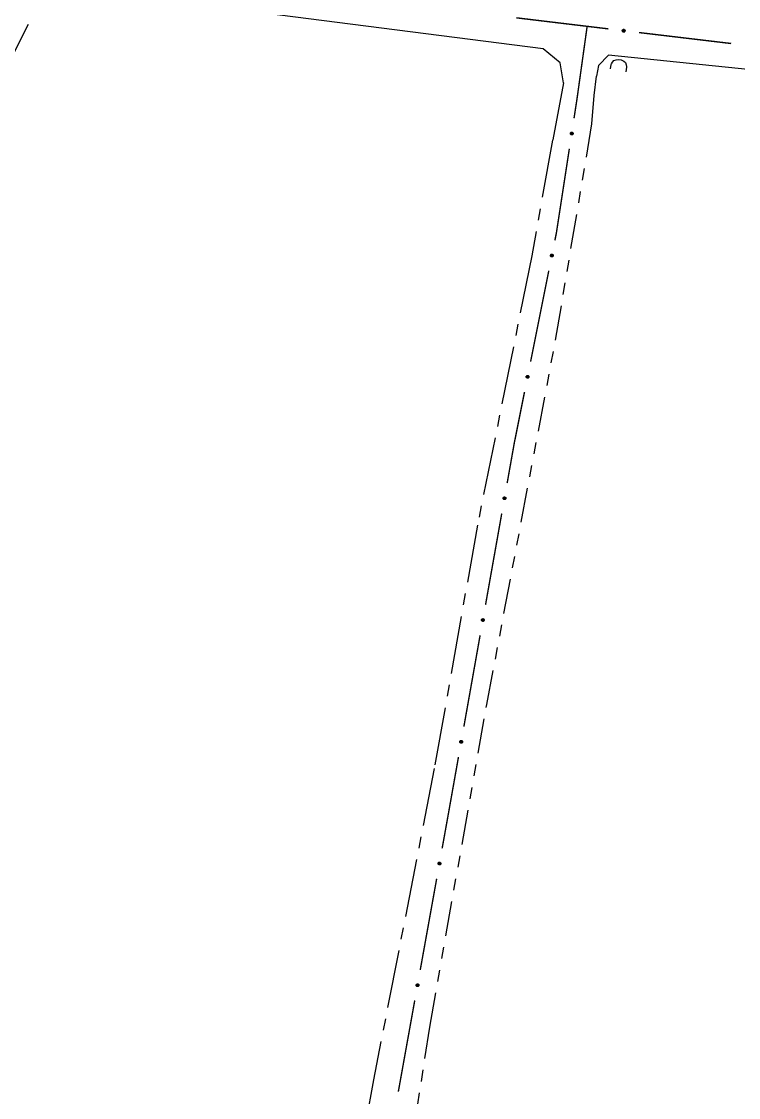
# Model space of a CAD drawing. Extents: x 211453 to 215163, y 4877397 to 4881305.
# Drawn here: x 212558.5 to 212651.2, y 4878663.6 to 4878802.8 of the extents above; entities that cross this region are included whole.
import ezdxf

# ---------------------------------------------------------------- set-up
doc = ezdxf.new("R2010")
doc.units = 0
doc.header["$LTSCALE"] = 1.5
doc.header["$MEASUREMENT"] = 0
doc.linetypes.add('TRACO_13', pattern=[8, 5, -1, 1, -1])
doc.linetypes.add('TRACO_25', pattern=[8, 3, -1, 1, -1, 1, -1])
for name, color, linetype in [('SV-EIXO-ROD-ESTR', 7, 'CONTINUOUS'), ('SV-EIXO-RUA-N-PAV', 6, 'CONTINUOUS'), ('SV-EST-MUNIC-PAV', 20, 'CONTINUOUS'), ('SV-PONTE-BUEIRO', 251, 'CONTINUOUS'), ('SV-RUA-NAO-PAV', 7, 'CONTINUOUS')]:
    doc.layers.add(name, color=color, linetype=linetype)

# ---------------------------------------------------------------- blocks, each defined once
blk = doc.blocks.new('COD120', base_point=(212409.649267, 4879084.643205))
at = {"layer": 'SV-PONTE-BUEIRO'}
blk.add_lwpolyline([(212408.649267, 4879083.243205), (212408.649267, 4879083.826538), (212408.649267, 4879083.914038), (212408.732601, 4879084.147372), (212408.899267, 4879084.409872), (212409.149267, 4879084.555705), (212409.482601, 4879084.643205), (212409.815934, 4879084.643205), (212410.149267, 4879084.555705), (212410.399267, 4879084.409872), (212410.565934, 4879084.147372), (212410.649267, 4879083.914038), (212410.649267, 4879083.826538), (212410.649267, 4879083.243205)], dxfattribs=at)

msp = doc.modelspace()

# ---------------------------------------------------------------- linework, layer by layer
at = {"layer": 'SV-EIXO-ROD-ESTR', "const_width": 0.18}
for points in [[(212622.462163, 4878803.283258), (212634.376603, 4878801.852827)], [(212638.348083, 4878801.376017), (212638.607901, 4878801.344825)], [(212638.607901, 4878801.344825), (212650.263953, 4878799.957558)]]:
    msp.add_lwpolyline(points, dxfattribs=at)
at = {"layer": 'SV-EIXO-ROD-ESTR'}
msp.add_lwpolyline([(212636.232809, 4878801.740845), (212636.270836, 4878801.771601), (212636.309808, 4878801.790259), (212636.346791, 4878801.796465), (212636.380902, 4878801.793427), (212636.41545, 4878801.786388), (212636.448715, 4878801.771608), (212636.482002, 4878801.747025), (212636.513123, 4878801.709094), (212636.529611, 4878801.667915), (212636.537635, 4878801.631983), (212636.536516, 4878801.596231), (212636.529116, 4878801.562785), (212636.51262, 4878801.528738), (212636.487378, 4878801.495249), (212636.448481, 4878801.464879), (212636.410148, 4878801.446849), (212636.374218, 4878801.441786), (212636.338283, 4878801.443139), (212636.3031, 4878801.450748), (212636.270529, 4878801.465445), (212636.236856, 4878801.490921), (212636.20739, 4878801.52971), (212636.188971, 4878801.567736), (212636.183405, 4878801.603585), (212636.185534, 4878801.638934), (212636.192172, 4878801.67367), (212636.205637, 4878801.707728), (212636.232809, 4878801.740845)], close=True, dxfattribs=at)
for points in [[(212636.183405, 4878801.603585), (212636.536516, 4878801.596231)], [(212636.185534, 4878801.638934), (212636.537635, 4878801.631983)], [(212636.186997, 4878801.620521), (212636.535018, 4878801.611722)], [(212636.188971, 4878801.567736), (212636.529116, 4878801.562785)], [(212636.189542, 4878801.584484), (212636.52976, 4878801.57937)], [(212636.192172, 4878801.67367), (212636.529611, 4878801.667915)], [(212636.192744, 4878801.656938), (212636.528897, 4878801.652312)], [(212636.200216, 4878801.54747), (212636.516047, 4878801.545284)], [(212636.203584, 4878801.689995), (212636.516868, 4878801.689489)], [(212636.205637, 4878801.707728), (212636.513123, 4878801.709094)], [(212636.20739, 4878801.52971), (212636.51262, 4878801.528738)], [(212636.219843, 4878801.722401), (212636.493839, 4878801.726612)], [(212636.226117, 4878801.511376), (212636.496915, 4878801.511848)], [(212636.232809, 4878801.740845), (212636.482002, 4878801.747025)], [(212636.236856, 4878801.490921), (212636.487378, 4878801.495249)], [(212636.254203, 4878801.756756), (212636.457966, 4878801.759779)], [(212636.259444, 4878801.479889), (212636.460171, 4878801.480527)], [(212636.270529, 4878801.465445), (212636.448481, 4878801.464879)], [(212636.270836, 4878801.771601), (212636.448715, 4878801.771608)], [(212636.291199, 4878801.45821), (212636.422886, 4878801.456143)], [(212636.293006, 4878801.782333), (212636.423175, 4878801.779074)], [(212636.3031, 4878801.450748), (212636.410148, 4878801.446849)], [(212636.309808, 4878801.790259), (212636.41545, 4878801.786388)]]:
    msp.add_lwpolyline(points, dxfattribs=at)
at = {"layer": 'SV-EIXO-RUA-N-PAV', "const_width": 0.18}
for points in [[(212631.632106, 4878802.167648), (212630.386155, 4878793.254309)], [(212630.386155, 4878793.254309), (212630.30685, 4878792.686974)], [(212630.30685, 4878792.686974), (212629.937785, 4878790.288049)], [(212629.329556, 4878786.334562), (212627.656927, 4878775.462473)], [(212627.656339, 4878775.458653), (212627.460629, 4878774.481933)], [(212627.656927, 4878775.462473), (212627.656339, 4878775.458653)], [(212626.674752, 4878770.559893), (212624.317122, 4878758.793773)], [(212623.531245, 4878754.871733), (212622.352429, 4878748.988673)], [(212622.352429, 4878748.988673), (212622.202403, 4878748.239944)], [(212622.202403, 4878748.239944), (212621.286098, 4878743.084351)], [(212620.586147, 4878739.146068), (212618.486292, 4878727.331221)], [(212617.78634, 4878723.392939), (212615.686485, 4878711.578092)], [(212614.986533, 4878707.63981), (212613.761618, 4878700.747816)], [(212613.741157, 4878700.63269), (212612.87557, 4878695.82695)], [(212613.761618, 4878700.747816), (212613.741157, 4878700.63269)], [(212612.166518, 4878691.890296), (212610.039363, 4878680.080334)], [(212609.330312, 4878676.14368), (212607.203157, 4878664.333717)]]:
    msp.add_lwpolyline(points, dxfattribs=at)
at = {"layer": 'SV-EIXO-RUA-N-PAV'}
for points in [[(212629.764318, 4878788.436577), (212629.793797, 4878788.397551), (212629.811152, 4878788.357981), (212629.816128, 4878788.320813), (212629.811961, 4878788.286821), (212629.803781, 4878788.252526), (212629.787906, 4878788.219769), (212629.762232, 4878788.187316), (212629.723291, 4878788.15747), (212629.681588, 4878788.142355), (212629.645409, 4878788.135527), (212629.609714, 4878788.137832), (212629.576532, 4878788.146336), (212629.543051, 4878788.163952), (212629.510416, 4878788.190291), (212629.481353, 4878788.230174), (212629.464605, 4878788.269083), (212629.460736, 4878788.305161), (212629.463279, 4878788.341031), (212629.47205, 4878788.375943), (212629.487819, 4878788.408008), (212629.514397, 4878788.440818), (212629.554142, 4878788.468982), (212629.592758, 4878788.48613), (212629.628772, 4878788.490505), (212629.664031, 4878788.487205), (212629.698528, 4878788.479419), (212629.73212, 4878788.464831), (212629.764318, 4878788.436577)], [(212627.203855, 4878772.640166), (212627.231544, 4878772.59985), (212627.247097, 4878772.559539), (212627.250392, 4878772.522183), (212627.244696, 4878772.488414), (212627.234978, 4878772.454523), (212627.217642, 4878772.422515), (212627.190531, 4878772.391252), (212627.150284, 4878772.363193), (212627.107942, 4878772.349974), (212627.071492, 4878772.344784), (212627.035937, 4878772.348696), (212627.003172, 4878772.358688), (212626.970519, 4878772.377796), (212626.939106, 4878772.405579), (212626.91187, 4878772.446732), (212626.896893, 4878772.486357), (212626.894655, 4878772.522572), (212626.898814, 4878772.558291), (212626.90915, 4878772.592773), (212626.926349, 4878772.624094), (212626.954379, 4878772.655672), (212626.995353, 4878772.682016), (212627.034704, 4878772.697404), (212627.070878, 4878772.700151), (212627.105952, 4878772.695265), (212627.140063, 4878772.685931), (212627.172963, 4878772.669843), (212627.203855, 4878772.640166)], [(212624.060347, 4878756.952006), (212624.088036, 4878756.91169), (212624.103589, 4878756.871379), (212624.106884, 4878756.834023), (212624.101189, 4878756.800254), (212624.091471, 4878756.766363), (212624.074134, 4878756.734355), (212624.047024, 4878756.703092), (212624.006776, 4878756.675033), (212623.964434, 4878756.661814), (212623.927984, 4878756.656624), (212623.892429, 4878756.660536), (212623.859664, 4878756.670528), (212623.827012, 4878756.689636), (212623.795598, 4878756.717419), (212623.768362, 4878756.758572), (212623.753386, 4878756.798197), (212623.751147, 4878756.834412), (212623.755306, 4878756.870131), (212623.765642, 4878756.904613), (212623.782841, 4878756.935934), (212623.810871, 4878756.967513), (212623.851846, 4878756.993856), (212623.891196, 4878757.009245), (212623.927371, 4878757.011991), (212623.962444, 4878757.007105), (212623.996555, 4878756.997771), (212624.029456, 4878756.981684), (212624.060347, 4878756.952006)], [(212621.069647, 4878741.23741), (212621.098211, 4878741.197709), (212621.114641, 4878741.157748), (212621.118752, 4878741.120473), (212621.113796, 4878741.086588), (212621.104821, 4878741.052492), (212621.088189, 4878741.020113), (212621.061768, 4878740.988265), (212621.022144, 4878740.959332), (212620.980101, 4878740.945191), (212620.943773, 4878740.939206), (212620.908141, 4878740.942339), (212620.875165, 4878740.951613), (212620.842103, 4878740.970002), (212620.810089, 4878740.997092), (212620.781961, 4878741.03764), (212620.766121, 4878741.076927), (212620.763092, 4878741.113085), (212620.766469, 4878741.148887), (212620.776048, 4878741.183586), (212620.792558, 4878741.215276), (212620.819892, 4878741.247459), (212620.860281, 4878741.274692), (212620.899285, 4878741.290937), (212620.935391, 4878741.294474), (212620.970563, 4878741.290356), (212621.00487, 4878741.28177), (212621.038114, 4878741.266406), (212621.069647, 4878741.23741)], [(212618.26984, 4878725.484281), (212618.298404, 4878725.44458), (212618.314835, 4878725.404618), (212618.318945, 4878725.367344), (212618.313989, 4878725.333458), (212618.305015, 4878725.299363), (212618.288382, 4878725.266984), (212618.261961, 4878725.235136), (212618.222337, 4878725.206203), (212618.180294, 4878725.192062), (212618.143966, 4878725.186076), (212618.108335, 4878725.18921), (212618.075358, 4878725.198483), (212618.042296, 4878725.216873), (212618.010283, 4878725.243962), (212617.982154, 4878725.28451), (212617.966315, 4878725.323798), (212617.963285, 4878725.359956), (212617.966662, 4878725.395758), (212617.976242, 4878725.430457), (212617.992752, 4878725.462147), (212618.020085, 4878725.49433), (212618.060474, 4878725.521563), (212618.099478, 4878725.537808), (212618.135584, 4878725.541345), (212618.170756, 4878725.537226), (212618.205063, 4878725.528641), (212618.238308, 4878725.513276), (212618.26984, 4878725.484281)], [(212615.470034, 4878709.731152), (212615.498597, 4878709.691451), (212615.515028, 4878709.651489), (212615.519139, 4878709.614215), (212615.514183, 4878709.580329), (212615.505208, 4878709.546233), (212615.488575, 4878709.513854), (212615.462155, 4878709.482006), (212615.42253, 4878709.453074), (212615.380487, 4878709.438932), (212615.344159, 4878709.432947), (212615.308528, 4878709.436081), (212615.275552, 4878709.445354), (212615.24249, 4878709.463743), (212615.210476, 4878709.490833), (212615.182347, 4878709.531381), (212615.166508, 4878709.570669), (212615.163478, 4878709.606827), (212615.166855, 4878709.642628), (212615.176435, 4878709.677327), (212615.192945, 4878709.709017), (212615.220279, 4878709.741201), (212615.260667, 4878709.768434), (212615.299672, 4878709.784679), (212615.335778, 4878709.788215), (212615.37095, 4878709.784097), (212615.405257, 4878709.775511), (212615.438501, 4878709.760147), (212615.470034, 4878709.731152)], [(212612.65485, 4878693.980515), (212612.683322, 4878693.940748), (212612.69966, 4878693.900749), (212612.703685, 4878693.863465), (212612.698651, 4878693.829591), (212612.689597, 4878693.795516), (212612.67289, 4878693.763176), (212612.646395, 4878693.731389), (212612.606704, 4878693.702548), (212612.564629, 4878693.688504), (212612.528287, 4878693.682602), (212612.492663, 4878693.685818), (212612.459708, 4878693.695168), (212612.426689, 4878693.713633), (212612.394738, 4878693.740797), (212612.366703, 4878693.78141), (212612.350954, 4878693.820734), (212612.348008, 4878693.856899), (212612.351468, 4878693.892693), (212612.361128, 4878693.92737), (212612.377711, 4878693.959021), (212612.405119, 4878693.991142), (212612.44557, 4878694.018281), (212612.484612, 4878694.034436), (212612.520726, 4878694.037889), (212612.555889, 4878694.033689), (212612.590176, 4878694.025024), (212612.623385, 4878694.009583), (212612.65485, 4878693.980515)], [(212609.818644, 4878678.233899), (212609.847116, 4878678.194132), (212609.863454, 4878678.154132), (212609.867479, 4878678.116848), (212609.862444, 4878678.082974), (212609.853391, 4878678.0489), (212609.836684, 4878678.016559), (212609.810189, 4878677.984772), (212609.770498, 4878677.955931), (212609.728422, 4878677.941887), (212609.692081, 4878677.935986), (212609.656457, 4878677.939201), (212609.623502, 4878677.948551), (212609.590483, 4878677.967017), (212609.558532, 4878677.994181), (212609.530497, 4878678.034793), (212609.514748, 4878678.074118), (212609.511802, 4878678.110283), (212609.515262, 4878678.146076), (212609.524922, 4878678.180753), (212609.541505, 4878678.212405), (212609.568913, 4878678.244525), (212609.609364, 4878678.271664), (212609.648406, 4878678.287819), (212609.68452, 4878678.291272), (212609.719683, 4878678.287073), (212609.75397, 4878678.278408), (212609.787178, 4878678.262967), (212609.818644, 4878678.233899)]]:
    msp.add_lwpolyline(points, close=True, dxfattribs=at)
for points in [[(212629.47205, 4878788.375943), (212629.464605, 4878788.269083)], [(212629.479903, 4878788.38759), (212629.473471, 4878788.256044)], [(212629.487819, 4878788.408008), (212629.481353, 4878788.230174)], [(212629.502623, 4878788.418609), (212629.496605, 4878788.21797)], [(212629.514397, 4878788.440818), (212629.510416, 4878788.190291)], [(212629.535198, 4878788.450873), (212629.526691, 4878788.180208)], [(212629.554142, 4878788.468982), (212629.543051, 4878788.163952)], [(212629.57213, 4878788.475563), (212629.559474, 4878788.159978)], [(212629.592758, 4878788.48613), (212629.576532, 4878788.146336)], [(212629.609478, 4878788.485004), (212629.593086, 4878788.145143)], [(212629.628772, 4878788.490505), (212629.609714, 4878788.137832)], [(212629.64558, 4878788.486353), (212629.625246, 4878788.138815)], [(212629.664031, 4878788.487205), (212629.645409, 4878788.135527)], [(212629.681786, 4878788.479402), (212629.666017, 4878788.143587)], [(212629.698528, 4878788.479419), (212629.681588, 4878788.142355)], [(212629.714465, 4878788.467472), (212629.703572, 4878788.154376)], [(212629.73212, 4878788.464831), (212629.723291, 4878788.15747)], [(212629.746314, 4878788.450147), (212629.741438, 4878788.176162)], [(212629.764318, 4878788.436577), (212629.762232, 4878788.187316)], [(212629.779512, 4878788.414667), (212629.775777, 4878788.210916)], [(212629.793797, 4878788.397551), (212629.787906, 4878788.219769)], [(212629.803788, 4878788.375037), (212629.796214, 4878788.245047)], [(212629.811152, 4878788.357981), (212629.803781, 4878788.252526)], [(212626.90915, 4878772.592773), (212626.896893, 4878772.486357)], [(212626.91752, 4878772.604053), (212626.905163, 4878772.472931)], [(212626.926349, 4878772.624094), (212626.91187, 4878772.446732)], [(212626.941615, 4878772.634016), (212626.926557, 4878772.433853)], [(212626.954379, 4878772.655672), (212626.939106, 4878772.405579)], [(212626.975612, 4878772.664779), (212626.954909, 4878772.394773)], [(212626.995353, 4878772.682016), (212626.970519, 4878772.377796)], [(212627.01362, 4878772.687779), (212626.986746, 4878772.373085)], [(212627.034704, 4878772.697404), (212627.003172, 4878772.358688)], [(212627.051355, 4878772.695526), (212627.019656, 4878772.356749)], [(212627.070878, 4878772.700151), (212627.035937, 4878772.348696)], [(212627.087482, 4878772.695245), (212627.051498, 4878772.348977)], [(212627.105952, 4878772.695265), (212627.071492, 4878772.344784)], [(212627.123337, 4878772.686669), (212627.092442, 4878772.351906)], [(212627.140063, 4878772.685931), (212627.107942, 4878772.349974)], [(212627.155445, 4878772.673277), (212627.130446, 4878772.360991)], [(212627.172963, 4878772.669843), (212627.150284, 4878772.363193)], [(212627.186481, 4878772.654534), (212627.169255, 4878772.381048)], [(212627.203855, 4878772.640166), (212627.190531, 4878772.391252)], [(212627.218045, 4878772.617593), (212627.205126, 4878772.414218)], [(212627.231544, 4878772.59985), (212627.217642, 4878772.422515)], [(212627.240509, 4878772.576909), (212627.227082, 4878772.447393)], [(212627.247097, 4878772.559539), (212627.234978, 4878772.454523)], [(212623.765642, 4878756.904613), (212623.753386, 4878756.798197)], [(212623.774012, 4878756.915893), (212623.761655, 4878756.784771)], [(212623.782841, 4878756.935934), (212623.768362, 4878756.758572)], [(212623.798107, 4878756.945856), (212623.783049, 4878756.745693)], [(212623.810871, 4878756.967513), (212623.795598, 4878756.717419)], [(212623.832104, 4878756.976619), (212623.811401, 4878756.706613)], [(212623.851846, 4878756.993856), (212623.827012, 4878756.689636)], [(212623.870112, 4878756.999619), (212623.843238, 4878756.684925)], [(212623.891196, 4878757.009245), (212623.859664, 4878756.670528)], [(212623.907847, 4878757.007366), (212623.876148, 4878756.66859)], [(212623.927371, 4878757.011991), (212623.892429, 4878756.660536)], [(212623.943974, 4878757.007085), (212623.90799, 4878756.660818)], [(212623.962444, 4878757.007105), (212623.927984, 4878756.656624)], [(212623.97983, 4878756.998509), (212623.948935, 4878756.663747)], [(212623.996555, 4878756.997771), (212623.964434, 4878756.661814)], [(212624.011938, 4878756.985117), (212623.986938, 4878756.672831)], [(212624.029456, 4878756.981684), (212624.006776, 4878756.675033)], [(212624.042973, 4878756.966374), (212624.025748, 4878756.692888)], [(212624.060347, 4878756.952006), (212624.047024, 4878756.703092)], [(212624.074537, 4878756.929433), (212624.061619, 4878756.726058)], [(212624.088036, 4878756.91169), (212624.074134, 4878756.734355)], [(212624.097001, 4878756.888749), (212624.083574, 4878756.759233)], [(212624.103589, 4878756.871379), (212624.091471, 4878756.766363)], [(212620.776048, 4878741.183586), (212620.766121, 4878741.076927)], [(212620.78417, 4878741.195047), (212620.774682, 4878741.063686)], [(212620.792558, 4878741.215276), (212620.781961, 4878741.03764)], [(212620.807604, 4878741.225529), (212620.796925, 4878741.025085)], [(212620.819892, 4878741.247459), (212620.810089, 4878740.997092)], [(212620.84092, 4878741.257028), (212620.826125, 4878740.986634)], [(212620.860281, 4878741.274692), (212620.842103, 4878740.970002)], [(212620.878417, 4878741.280853), (212620.858429, 4878740.965647)], [(212620.899285, 4878741.290937), (212620.875165, 4878740.951613)], [(212620.915973, 4878741.289423), (212620.891687, 4878740.950035)], [(212620.935391, 4878741.294474), (212620.908141, 4878740.942339)], [(212620.952098, 4878741.289932), (212620.923692, 4878740.942961)], [(212620.970563, 4878741.290356), (212620.943773, 4878740.939206)], [(212620.988132, 4878741.282142), (212620.964563, 4878740.946784)], [(212621.00487, 4878741.28177), (212620.980101, 4878740.945191)], [(212621.020525, 4878741.269455), (212621.002358, 4878740.956698)], [(212621.038114, 4878741.266406), (212621.022144, 4878740.959332)], [(212621.051963, 4878741.251395), (212621.04072, 4878740.977598)], [(212621.069647, 4878741.23741), (212621.061768, 4878740.988265)], [(212621.084327, 4878741.215153), (212621.075858, 4878741.011544)], [(212621.098211, 4878741.197709), (212621.088189, 4878741.020113)], [(212621.107675, 4878741.17497), (212621.097083, 4878741.045191)], [(212621.114641, 4878741.157748), (212621.104821, 4878741.052492)], [(212617.976242, 4878725.430457), (212617.966315, 4878725.323798)], [(212617.984363, 4878725.441917), (212617.974875, 4878725.310557)], [(212617.992752, 4878725.462147), (212617.982154, 4878725.28451)], [(212618.007797, 4878725.4724), (212617.997119, 4878725.271956)], [(212618.020085, 4878725.49433), (212618.010283, 4878725.243962)], [(212618.041114, 4878725.503898), (212618.026318, 4878725.233504)], [(212618.060474, 4878725.521563), (212618.042296, 4878725.216873)], [(212618.07861, 4878725.527724), (212618.058622, 4878725.212518)], [(212618.099478, 4878725.537808), (212618.075358, 4878725.198483)], [(212618.116167, 4878725.536294), (212618.091881, 4878725.196906)], [(212618.135584, 4878725.541345), (212618.108335, 4878725.18921)], [(212618.152291, 4878725.536803), (212618.123885, 4878725.189832)], [(212618.170756, 4878725.537226), (212618.143966, 4878725.186076)], [(212618.188326, 4878725.529013), (212618.164756, 4878725.193655)], [(212618.205063, 4878725.528641), (212618.180294, 4878725.192062)], [(212618.220719, 4878725.516326), (212618.202552, 4878725.203568)], [(212618.238308, 4878725.513276), (212618.222337, 4878725.206203)], [(212618.252156, 4878725.498266), (212618.240914, 4878725.224468)], [(212618.26984, 4878725.484281), (212618.261961, 4878725.235136)], [(212618.28452, 4878725.462023), (212618.276051, 4878725.258415)], [(212618.298404, 4878725.44458), (212618.288382, 4878725.266984)], [(212618.307869, 4878725.42184), (212618.297276, 4878725.292062)], [(212618.314835, 4878725.404618), (212618.305015, 4878725.299363)], [(212615.176435, 4878709.677327), (212615.166508, 4878709.570669)], [(212615.184556, 4878709.688788), (212615.175069, 4878709.557427)], [(212615.192945, 4878709.709017), (212615.182347, 4878709.531381)], [(212615.207991, 4878709.719271), (212615.197312, 4878709.518826)], [(212615.220279, 4878709.741201), (212615.210476, 4878709.490833)], [(212615.241307, 4878709.750769), (212615.226512, 4878709.480375)], [(212615.260667, 4878709.768434), (212615.24249, 4878709.463743)], [(212615.278803, 4878709.774595), (212615.258815, 4878709.459389)], [(212615.299672, 4878709.784679), (212615.275552, 4878709.445354)], [(212615.31636, 4878709.783165), (212615.292074, 4878709.443776)], [(212615.335778, 4878709.788215), (212615.308528, 4878709.436081)], [(212615.352484, 4878709.783674), (212615.324079, 4878709.436702)], [(212615.37095, 4878709.784097), (212615.344159, 4878709.432947)], [(212615.388519, 4878709.775884), (212615.364949, 4878709.440526)], [(212615.405257, 4878709.775511), (212615.380487, 4878709.438932)], [(212615.420912, 4878709.763197), (212615.402745, 4878709.450439)], [(212615.438501, 4878709.760147), (212615.42253, 4878709.453074)], [(212615.45235, 4878709.745136), (212615.441107, 4878709.471339)], [(212615.470034, 4878709.731152), (212615.462155, 4878709.482006)], [(212615.484714, 4878709.708894), (212615.476244, 4878709.505285)], [(212615.498597, 4878709.691451), (212615.488575, 4878709.513854)], [(212615.508062, 4878709.668711), (212615.497469, 4878709.538932)], [(212615.515028, 4878709.651489), (212615.505208, 4878709.546233)], [(212612.361128, 4878693.92737), (212612.350954, 4878693.820734)], [(212612.369276, 4878693.938812), (212612.359485, 4878693.807473)], [(212612.377711, 4878693.959021), (212612.366703, 4878693.78141)], [(212612.392781, 4878693.96924), (212612.381639, 4878693.768821)], [(212612.405119, 4878693.991142), (212612.394738, 4878693.740797)], [(212612.42617, 4878694.000661), (212612.410749, 4878693.730302)], [(212612.44557, 4878694.018281), (212612.426689, 4878693.713633)], [(212612.463721, 4878694.0244), (212612.443004, 4878693.709241)], [(212612.484612, 4878694.034436), (212612.459708, 4878693.695168)], [(212612.501297, 4878694.032883), (212612.476227, 4878693.693552)], [(212612.520726, 4878694.037889), (212612.492663, 4878693.685818)], [(212612.537422, 4878694.033309), (212612.508215, 4878693.686404)], [(212612.555889, 4878694.033689), (212612.528287, 4878693.682602)], [(212612.573439, 4878694.025435), (212612.549095, 4878693.690133)], [(212612.590176, 4878694.025024), (212612.564629, 4878693.688504)], [(212612.605803, 4878694.012674), (212612.586913, 4878693.699959)], [(212612.623385, 4878694.009583), (212612.606704, 4878693.702548)], [(212612.637199, 4878693.994541), (212612.625323, 4878693.72077)], [(212612.65485, 4878693.980515), (212612.646395, 4878693.731389)], [(212612.669479, 4878693.958224), (212612.660539, 4878693.754635)], [(212612.683322, 4878693.940748), (212612.67289, 4878693.763176)], [(212612.692734, 4878693.917987), (212612.681842, 4878693.788233)], [(212612.69966, 4878693.900749), (212612.689597, 4878693.795516)], [(212609.524922, 4878678.180753), (212609.514748, 4878678.074118)], [(212609.53307, 4878678.192195), (212609.523278, 4878678.060857)], [(212609.541505, 4878678.212405), (212609.530497, 4878678.034793)], [(212609.556574, 4878678.222623), (212609.545433, 4878678.022204)], [(212609.568913, 4878678.244525), (212609.558532, 4878677.994181)], [(212609.589963, 4878678.254044), (212609.574543, 4878677.983685)], [(212609.609364, 4878678.271664), (212609.590483, 4878677.967017)], [(212609.627515, 4878678.277783), (212609.606798, 4878677.962625)], [(212609.648406, 4878678.287819), (212609.623502, 4878677.948551)], [(212609.665091, 4878678.286267), (212609.640021, 4878677.946935)], [(212609.68452, 4878678.291272), (212609.656457, 4878677.939201)], [(212609.701216, 4878678.286692), (212609.672009, 4878677.939787)], [(212609.719683, 4878678.287073), (212609.692081, 4878677.935986)], [(212609.737233, 4878678.278819), (212609.712888, 4878677.943516)], [(212609.75397, 4878678.278408), (212609.728422, 4878677.941887)], [(212609.769596, 4878678.266057), (212609.750707, 4878677.953342)], [(212609.787178, 4878678.262967), (212609.770498, 4878677.955931)], [(212609.800992, 4878678.247924), (212609.789117, 4878677.974153)], [(212609.818644, 4878678.233899), (212609.810189, 4878677.984772)], [(212609.833273, 4878678.211607), (212609.824333, 4878678.008019)], [(212609.847116, 4878678.194132), (212609.836684, 4878678.016559)], [(212609.856528, 4878678.17137), (212609.845636, 4878678.041616)], [(212609.863454, 4878678.154132), (212609.853391, 4878678.0489)]]:
    msp.add_lwpolyline(points, dxfattribs=at)
at = {"layer": 'SV-EST-MUNIC-PAV', "linetype": 'Continuous'}
for points in [[(212628.567453, 4878794.887284, 15.892049), (212628.146683, 4878797.476829, 15.882589), (212625.965936, 4878799.276671, 15.863672), (212589.830579, 4878803.868833, 15.504241), (212561.816247, 4878807.3165, 15.504241)], [(212698.857881, 4878785.923087, 16.31769), (212699.130828, 4878788.567678, 16.31769), (212697.836275, 4878791.27216, 16.242022), (212663.326392, 4878795.488456, 16.17581), (212634.397118, 4878798.446122, 15.910966), (212633.11735, 4878797.096485, 15.882589), (212632.827702, 4878795.71677, 15.892049)]]:
    msp.add_polyline3d(points, dxfattribs=at)
at = {"layer": 'SV-RUA-NAO-PAV', "linetype": 'TRACO_25'}
for points in [[(212592.038422, 4878593.818646, 15.901507), (212585.170531, 4878551.04709, 15.750168), (212577.429472, 4878505.096055, 15.535929), (212572.007003, 4878459.40171, 15.624972), (212564.16035, 4878420.379883, 15.624972), (212497.366418, 4878424.889514, 15.996616), (212504.812411, 4878466.152726, 16.1028), (212534.582866, 4878661.712092, 15.797739), (212549.761989, 4878758.8902, 15.788003), (212551.366189, 4878768.178816, 15.788003), (212554.500679, 4878787.437755, 15.702874), (212557.325487, 4878798.454504, 15.608287), (212561.816247, 4878807.3165, 15.504241)], [(212605.169925, 4878633.059885, 15.759626), (212611.269565, 4878672.69187, 16.052847), (212618.648764, 4878714.42335, 15.929883), (212627.556622, 4878761.583674, 15.939342), (212632.253508, 4878789.55636, 15.910966), (212632.535989, 4878793.22861, 15.910966), (212632.827702, 4878795.71677, 15.910966)]]:
    msp.add_polyline3d(points, dxfattribs=at)
at = {"layer": 'SV-RUA-NAO-PAV', "linetype": 'TRACO_13'}
msp.add_polyline3d([(212628.567453, 4878794.887284, 15.797462), (212627.168855, 4878787.437755, 15.797462), (212624.463238, 4878772.471872, 15.95826), (212617.442154, 4878737.649054, 16.015011), (212611.860306, 4878706.145487, 16.015011), (212604.000643, 4878665.883769, 15.95826), (212596.681107, 4878625.382051, 15.693416), (212592.038422, 4878593.818646, 15.901507)], dxfattribs=at)

# ---------------------------------------------------------------- block references
at = {"layer": 'SV-PONTE-BUEIRO', "rotation": 350.0000000000001}
msp.add_blockref('COD120', (212635.882686, 4878797.865422), dxfattribs=at)

doc.saveas('drawing.dxf')
